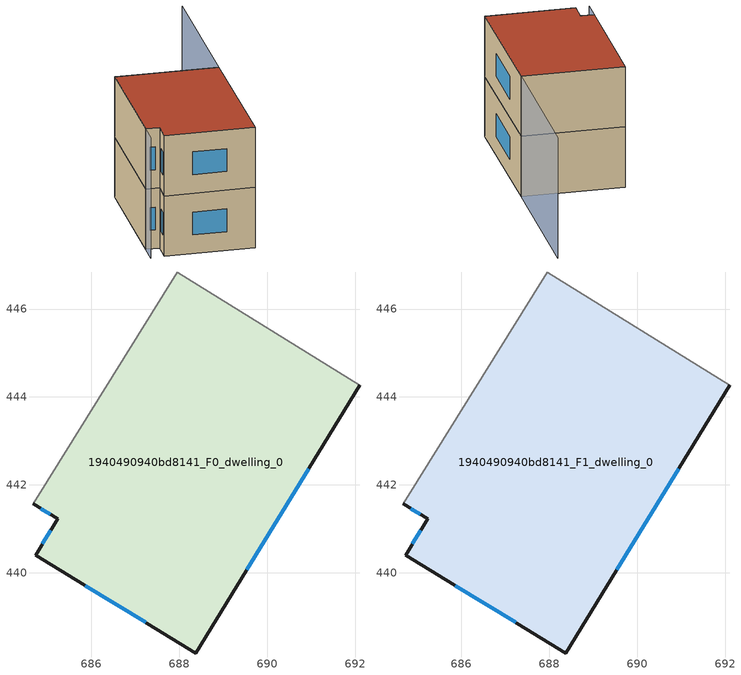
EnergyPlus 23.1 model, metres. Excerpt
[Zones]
1940490940bd8141_F0_dwelling_0
 floor ground (EU_floor_Construction): 692.1,444.27 688.38,438.18 684.73,440.4 685.24,441.23 684.68,441.57 687.95,446.84 z0
 wall outside (EU_wall_Construction): 684.68,441.57 685.24,441.23 684.73,440.4 688.38,438.18 692.1,444.27 z0:3
 wall adiabatic (EU_wall_Construction): 692.1,444.27 687.95,446.84 684.68,441.57 z0:3
 window (EU_Window_Construction): 689.54,440.08 690.94,442.37 / 685.87,439.71 687.24,438.87 / 685.08,440.97 684.89,440.66 / 684.86,441.46 685.06,441.33 z0.93:2.07
1940490940bd8141_F1_dwelling_0
 floor to 1940490940bd8141_F0_dwelling_0 (EU_floor_Construction): 692.1,444.27 688.38,438.18 684.73,440.4 685.24,441.23 684.68,441.57 687.95,446.84 z3
 wall outside (EU_wall_Construction): 684.68,441.57 685.24,441.23 684.73,440.4 688.38,438.18 692.1,444.27 z3:6
 wall adiabatic (EU_wall_Construction): 692.1,444.27 687.95,446.84 684.68,441.57 z3:6
 window (EU_Window_Construction): 689.54,440.08 690.94,442.37 / 685.87,439.71 687.24,438.87 / 685.08,440.97 684.89,440.66 / 684.86,441.46 685.06,441.33 z3.93:5.07
 roof outside (EU_roof_Construction): 688.38,438.18 692.1,444.27 687.95,446.84 684.68,441.57 685.24,441.23 684.73,440.4 z6
shading: 687.95,446.84 684.14,440.7 / 695.95,450.49 692.1,444.27 z0:6
[Building]
EU S2 Campaign: North Axis=0; Terrain=City; Solar Distribution=FullExterior
[Site:Location]
Montreal-Trudeau.Intl.AP: Latitude=45.4667; Longitude=-73.75; Time Zone=-5; Elevation=36
[SizingPeriod:WeatherFileDays]
AnnualSizingPeriod: Begin Month=1; Begin Day of Month=1; End Month=12; End Day of Month=31; Day of Week for Start Day=Monday; Use Weather File Daylight Saving Period=No; Use Weather File Rain and Snow Indicators=No
[MATERIAL]
EU_InternalMass_Material: Roughness=MediumRough; Thickness=0.1; Conductivity=1; Density=1800; Specific Heat=900; Thermal Absorptance=0.9; Solar Absorptance=0.7; Visible Absorptance=0.7
[MATERIAL:NOMASS] Roughness=MediumRough; Thermal Absorptance=0.9; Solar Absorptance=0.7; Visible Absorptance=0.7
Name | Thermal Resistance
EU_wall_NoMass; EU_floor_NoMass | 1.51479
EU_roof_NoMass | 2.84114
[WINDOWMATERIAL:SIMPLEGLAZINGSYSTEM]
EU_Window_SimpleGlazing: UFactor=3.53504; Solar Heat Gain Coefficient=0.8; Visible Transmittance=0.8
[CONSTRUCTION]
EU_wall_Construction: EU_wall_NoMass
EU_roof_Construction: EU_roof_NoMass
EU_floor_Construction: EU_floor_NoMass
EU_Window_Construction: EU_Window_SimpleGlazing
EU_InternalMass_Construction: EU_InternalMass_Material
[ZONE] Type=1; Multiplier=1; Ceiling Height=autocalculate; Floor Area=autocalculate; Part of Total Floor Area=Yes
Name | Volume
1940490940bd8141_F0_dwelling_0 | 103.414
1940490940bd8141_F1_dwelling_0 | 103.415
[INTERNALMASS] Construction=EU_InternalMass_Construction; Surface Area=34.4717
Name | Zone or ZoneList
1940490940bd8141_F0_dwelling_0_EU_InternalMass | 1940490940bd8141_F0_dwelling_0
1940490940bd8141_F1_dwelling_0_EU_InternalMass | 1940490940bd8141_F1_dwelling_0
[OTHEREQUIPMENT] Fuel Type=Electricity; Design Level Calculation Method=Watts/Area; Power per Zone Floor Area=1; Fraction Latent=0; Fraction Radiant=0; Fraction Lost=0; Carbon Dioxide Generation Rate=0; EndUse Subcategory=EU_Step8_InternalGains
Name | Zone or ZoneList or Space or SpaceList | Schedule
EU_Step8_InternalGain_1940490940bd8141_F0_dwelling_0_f000 | 1940490940bd8141_F0_dwelling_0 | EU_Step8_GainSchedule_1940490940bd8141_F0_dwelling_0_f000
EU_Step8_InternalGain_1940490940bd8141_F1_dwelling_0_f000 | 1940490940bd8141_F1_dwelling_0 | EU_Step8_GainSchedule_1940490940bd8141_F1_dwelling_0_f000
[ZONEVENTILATION:DESIGNFLOWRATE] Schedule=EU_AlwaysOn; Design Flow Rate Calculation Method=AirChanges/Hour; Air Changes per Hour=0.775154; Ventilation Type=Natural; Fan Pressure Rise=0; Fan Total Efficiency=1; Constant Term Coefficient=1; Temperature Term Coefficient=0; Velocity Term Coefficient=0; Velocity Squared Term Coefficient=0; Minimum Indoor Temperature=-100; Maximum Indoor Temperature=100; Delta Temperature=-100; Minimum Outdoor Temperature=-100; Maximum Outdoor Temperature=100; Maximum Wind Speed=40
Name | Zone or ZoneList or Space or SpaceList
EU_ConstantAir_1940490940bd8141_F0_dwelling_0 | 1940490940bd8141_F0_dwelling_0
EU_ConstantAir_1940490940bd8141_F1_dwelling_0 | 1940490940bd8141_F1_dwelling_0
[HVACTEMPLATE:THERMOSTAT] Constant Heating Setpoint=20; Constant Cooling Setpoint=50
EU_HeatOnly_1940490940bd8141_F0_dwelling_0; EU_HeatOnly_1940490940bd8141_F1_dwelling_0
[HVACTEMPLATE:ZONE:IDEALLOADSAIRSYSTEM] System Availability Schedule=EU_AlwaysOn; Maximum Heating Supply Air Temperature=50; Minimum Cooling Supply Air Temperature=13; Maximum Heating Supply Air Humidity Ratio=0.0156; Minimum Cooling Supply Air Humidity Ratio=0.0077; Heating Limit=NoLimit; Cooling Limit=NoLimit; Heating Availability Schedule=EU_AlwaysOn; Cooling Availability Schedule=EU_CoolingOff; Dehumidification Control Type=ConstantSensibleHeatRatio; Cooling Sensible Heat Ratio=0.7; Dehumidification Setpoint=60; Humidification Control Type=None; Humidification Setpoint=30; Outdoor Air Method=None; Outdoor Air Flow Rate per Person=0.00944; Outdoor Air Flow Rate per Zone Floor Area=0; Outdoor Air Flow Rate per Zone=0; Demand Controlled Ventilation Type=None; Outdoor Air Economizer Type=NoEconomizer; Heat Recovery Type=None; Sensible Heat Recovery Effectiveness=0.7; Latent Heat Recovery Effectiveness=0.65
Name | Template Thermostat
1940490940bd8141_F0_dwelling_0 | EU_HeatOnly_1940490940bd8141_F0_dwelling_0
1940490940bd8141_F1_dwelling_0 | EU_HeatOnly_1940490940bd8141_F1_dwelling_0
[SIZING:ZONE] Zone Cooling Design Supply Air Temperature Input Method=SupplyAirTemperature; Zone Cooling Design Supply Air Temperature=13; Zone Heating Design Supply Air Temperature Input Method=SupplyAirTemperature; Zone Heating Design Supply Air Temperature=50; Zone Cooling Design Supply Air Humidity Ratio=0.008; Zone Heating Design Supply Air Humidity Ratio=0.008; Cooling Design Air Flow Method=DesignDay; Cooling Design Air Flow Rate=0; Cooling Minimum Air Flow per Zone Floor Area=0.000762; Cooling Minimum Air Flow=0; Cooling Minimum Air Flow Fraction=0.2; Heating Design Air Flow Method=DesignDay; Heating Design Air Flow Rate=0; Heating Maximum Air Flow per Zone Floor Area=0.002032; Heating Maximum Air Flow=0.141576; Heating Maximum Air Flow Fraction=0.3; Account for Dedicated Outdoor Air System=No; Dedicated Outdoor Air System Control Strategy=NeutralSupplyAir; Dedicated Outdoor Air Low Setpoint Temperature for Design=autosize; Dedicated Outdoor Air High Setpoint Temperature for Design=autosize; Zone Load Sizing Method=Sensible Load Only No Latent Load; Zone Latent Cooling Design Supply Air Humidity Ratio Input Method=HumidityRatioDifference; Zone Cooling Design Supply Air Humidity Ratio Difference=0.005; Zone Latent Heating Design Supply Air Humidity Ratio Input Method=HumidityRatioDifference; Zone Humidification Design Supply Air Humidity Ratio Difference=0.005
1940490940bd8141_F0_dwelling_0; 1940490940bd8141_F1_dwelling_0
[SCHEDULE:CONSTANT]
Name | Hourly Value
EU_AlwaysOn | 1
EU_CoolingOff | 0
[SCHEDULE:FILE] Column Number=1; Rows to Skip at Top=0; Number of Hours of Data=8760; Column Separator=Comma; Interpolate to Timestep=No; Minutes per Item=60; Adjust Schedule for Daylight Savings=Yes
Name | File
EU_Step8_GainSchedule_1940490940bd8141_F0_dwelling_0_f000 | ../../schedules/1940490940bd8141/1940490940bd8141_F0_dwelling_0_f000_gain.csv
EU_Step8_GainSchedule_1940490940bd8141_F1_dwelling_0_f000 | ../../schedules/1940490940bd8141/1940490940bd8141_F1_dwelling_0_f000_gain.csv
